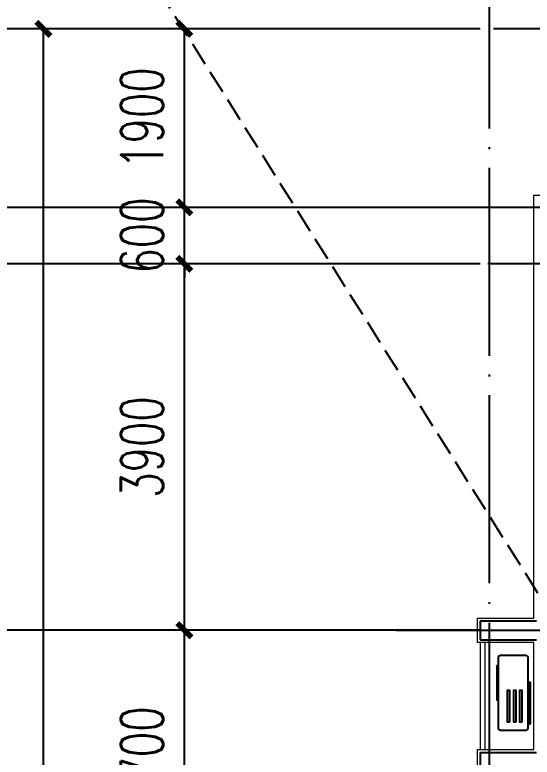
# Model space of a CAD drawing. Extents: x 802298 to 1915382, y -2285475 to -1340051.
# Drawn here: x 1341536 to 1347043, y -2232476 to -2224578 of the extents above; entities that cross this region are included whole.
import ezdxf

# ---------------------------------------------------------------- set-up
doc = ezdxf.new("R2010")
doc.units = 0
doc.header["$LTSCALE"] = 1000
doc.header["$MEASUREMENT"] = 0
doc.linetypes.add('DASH', pattern=[0.35, 0.25, -0.1])
doc.linetypes.add('DOTE', pattern=[2.42, 2, -0.2, 0.02, -0.2])
doc.layers.get('0').update_dxf_attribs({"linetype": 'CONTINUOUS'})
doc.layers.get('Defpoints').update_dxf_attribs({"linetype": 'CONTINUOUS'})
for name, color, linetype in [('8', 8, 'CONTINUOUS'), ('AXIS', 3, 'CONTINUOUS'), ('DOTE', 1, 'CONTINUOUS'), ('WALL', 9, 'CONTINUOUS'), ('家具', 33, 'CONTINUOUS')]:
    doc.layers.add(name, color=color, linetype=linetype)
doc.layers.add('保温', color=150, linetype='CONTINUOUS', lineweight=9)
doc.layers.add('栏杆百叶', color=36, linetype='CONTINUOUS', lineweight=9)
doc.styles.add('DIM_FONT', font='SIMPLEX', dxfattribs={"width": 0.7, "bigfont": 'GBCBIG'})
doc.dimstyles.new('DIMN150', dxfattribs={"dimscale": 1.5, "dimtxt": 300, "dimasz": 100, "dimexe": 250, "dimexo": 300, "dimgap": 150, "dimtad": 1, "dimdec": 0, "dimzin": 0, "dimdsep": 46, "dimtxsty": 'DIM_FONT', "dimblk": 'ARCHTICK', "dimcen": 0.09, "dimclrt": 7, "dimazin": 2, "dimtfac": 1, "dimtdec": 0, "dimtix": 1, "dimtmove": 2, "dimatfit": 3, "dimfxl": 0, "dimtolj": 1, "dimtzin": 0, "dimarcsym": 0})

# ---------------------------------------------------------------- blocks, each defined once
blk = doc.blocks.new('A$C4EB5717C')
at = {"layer": '家具', "color": 8}
for p, q in [((520.3, 110), (520.3, 120)), ((883.1, 100), (530.3, 100)), ((893.1, 120), (893.1, 110))]:
    blk.add_line(p, q, dxfattribs=at)
at = {"layer": '家具'}
blk.add_lwpolyline([(220, 120), (980, 120, 0.414214), (1000, 140), (1000, 410, 0.414214), (980, 430), (220, 430, 0.414214), (200, 410), (200, 140, 0.414214)], format="xyb", close=True, dxfattribs=at)
at = {"layer": '家具', "color": 8}
for points in [[(269.2, 459.1), (709, 459.1), (709, 444), (269.2, 444)], [(290.4, 371.5), (625.9, 371.5), (625.9, 342.6), (290.4, 342.6)], [(290.4, 305.7), (625.9, 305.7), (625.9, 276.8), (290.4, 276.8)], [(290.4, 239.9), (625.9, 239.9), (625.9, 211), (290.4, 211)]]:
    blk.add_lwpolyline(points, close=True, dxfattribs=at)
for centre, start, end in [((530.3, 110), 180, 270), ((883.1, 110), 270, 0)]:
    blk.add_arc(centre, 10, start, end, dxfattribs=at)
blk = doc.blocks.new('_ArchTick')
at = {"color": 0, "linetype": 'ByBlock', "const_width": 0.4}
blk.add_lwpolyline([(-0.5, -0.5), (0.5, 0.5)], dxfattribs=at)
blk = doc.blocks.new('*D577')
at = {"layer": 'AXIS', "color": 0, "lineweight": -2}
for p, q in [((1345140.5, -2224726.4), (1341465.5, -2224726.4)), ((1341840.5, -2241926.4), (1341840.5, -2224726.4)), ((1345140.5, -2241926.4), (1341465.5, -2241926.4))]:
    blk.add_line(p, q, dxfattribs=at)
at = {"layer": 'Defpoints', "color": 0}
for p in [(1341840.5, -2224726.4), (1345590.5, -2224726.4), (1345590.5, -2241926.4)]:
    blk.add_point(p, dxfattribs=at)
at = {"layer": 'AXIS', "color": 0, "lineweight": -2, "xscale": 150, "yscale": 150, "zscale": 150}
for p, rotation in [((1341840.5, -2224726.4), 90), ((1341840.5, -2241926.4), 270)]:
    blk.add_blockref('_ArchTick', p, dxfattribs=dict(at, rotation=rotation))
at = {"layer": 'AXIS', "color": 7, "insert": (1341390.5, -2233326.4), "char_height": 450, "attachment_point": 5, "rotation": 90, "style": 'DIM_FONT'}
blk.add_mtext('\\A1;17200', dxfattribs=at)
blk = doc.blocks.new('*D578')
at = {"layer": 'AXIS', "color": 0, "lineweight": -2}
for p, q in [((1345140.5, -2224726.4), (1342965.5, -2224726.4)), ((1343340.5, -2226626.4), (1343340.5, -2224726.4)), ((1345140.5, -2226626.4), (1342965.5, -2226626.4))]:
    blk.add_line(p, q, dxfattribs=at)
at = {"layer": 'Defpoints', "color": 0}
for p in [(1343340.5, -2224726.4), (1345590.5, -2224726.4), (1345590.5, -2226626.4)]:
    blk.add_point(p, dxfattribs=at)
at = {"layer": 'AXIS', "color": 0, "lineweight": -2, "xscale": 150, "yscale": 150, "zscale": 150}
for p, rotation in [((1343340.5, -2224726.4), 90), ((1343340.5, -2226626.4), 270)]:
    blk.add_blockref('_ArchTick', p, dxfattribs=dict(at, rotation=rotation))
at = {"layer": 'AXIS', "color": 7, "insert": (1342890.5, -2225676.4), "char_height": 450, "attachment_point": 5, "rotation": 90, "style": 'DIM_FONT'}
blk.add_mtext('\\A1;1900', dxfattribs=at)
blk = doc.blocks.new('*D579')
at = {"layer": 'AXIS', "color": 0, "lineweight": -2}
for p, q in [((1343340.5, -2226626.4), (1343340.5, -2226476.4)), ((1345140.5, -2226626.4), (1342965.5, -2226626.4)), ((1343340.5, -2227226.4), (1343340.5, -2226626.4)), ((1345140.5, -2227226.4), (1342965.5, -2227226.4)), ((1343340.5, -2227226.4), (1343340.5, -2227376.4))]:
    blk.add_line(p, q, dxfattribs=at)
at = {"layer": 'Defpoints', "color": 0}
for p in [(1343340.5, -2226626.4), (1345590.5, -2226626.4), (1345590.5, -2227226.4)]:
    blk.add_point(p, dxfattribs=at)
at = {"layer": 'AXIS', "color": 0, "lineweight": -2, "xscale": 150, "yscale": 150, "zscale": 150}
for p, rotation in [((1343340.5, -2226626.4), 270), ((1343340.5, -2227226.4), 90)]:
    blk.add_blockref('_ArchTick', p, dxfattribs=dict(at, rotation=rotation))
at = {"layer": 'AXIS', "color": 7, "insert": (1342890.5, -2226926.4), "char_height": 450, "attachment_point": 5, "rotation": 90, "style": 'DIM_FONT'}
blk.add_mtext('\\A1;600', dxfattribs=at)
blk = doc.blocks.new('*D580')
at = {"layer": 'AXIS', "color": 0, "lineweight": -2}
for p, q in [((1345140.5, -2227226.4), (1342965.5, -2227226.4)), ((1343340.5, -2231126.4), (1343340.5, -2227226.4)), ((1345140.5, -2231126.4), (1342965.5, -2231126.4))]:
    blk.add_line(p, q, dxfattribs=at)
at = {"layer": 'Defpoints', "color": 0}
for p in [(1343340.5, -2227226.4), (1345590.5, -2227226.4), (1345590.5, -2231126.4)]:
    blk.add_point(p, dxfattribs=at)
at = {"layer": 'AXIS', "color": 0, "lineweight": -2, "xscale": 150, "yscale": 150, "zscale": 150}
for p, rotation in [((1343340.5, -2227226.4), 90), ((1343340.5, -2231126.4), 270)]:
    blk.add_blockref('_ArchTick', p, dxfattribs=dict(at, rotation=rotation))
at = {"layer": 'AXIS', "color": 7, "insert": (1342890.5, -2229176.4), "char_height": 450, "attachment_point": 5, "rotation": 90, "style": 'DIM_FONT'}
blk.add_mtext('\\A1;3900', dxfattribs=at)
blk = doc.blocks.new('*D581')
at = {"layer": 'AXIS', "color": 0, "lineweight": -2}
for p, q in [((1345140.5, -2231126.4), (1342965.5, -2231126.4)), ((1343340.5, -2233826.4), (1343340.5, -2231126.4)), ((1345140.5, -2233826.4), (1342965.5, -2233826.4))]:
    blk.add_line(p, q, dxfattribs=at)
at = {"layer": 'Defpoints', "color": 0}
for p in [(1343340.5, -2231126.4), (1345590.5, -2231126.4), (1345590.5, -2233826.4)]:
    blk.add_point(p, dxfattribs=at)
at = {"layer": 'AXIS', "color": 0, "lineweight": -2, "xscale": 150, "yscale": 150, "zscale": 150}
for p, rotation in [((1343340.5, -2231126.4), 90), ((1343340.5, -2233826.4), 270)]:
    blk.add_blockref('_ArchTick', p, dxfattribs=dict(at, rotation=rotation))
at = {"layer": 'AXIS', "color": 7, "insert": (1342890.5, -2232476.4), "char_height": 450, "attachment_point": 5, "rotation": 90, "style": 'DIM_FONT'}
blk.add_mtext('\\A1;2700', dxfattribs=at)

msp = doc.modelspace()

# ---------------------------------------------------------------- linework, layer by layer
at = {"layer": '8', "linetype": 'DASH'}
msp.add_line((1347290.5, -2231026.4), (1336866.5, -2214459.7), dxfattribs=at)
at = {"layer": 'AXIS'}
for p, q in [((1346490.5, -2224726.4), (1340490.5, -2224726.4)), ((1346490.5, -2226626.4), (1340490.5, -2226626.4)), ((1346490.5, -2227226.4), (1340490.5, -2227226.4)), ((1346490.5, -2231126.4), (1340490.5, -2231126.4))]:
    msp.add_line(p, q, dxfattribs=at)
at = {"layer": 'DOTE', "linetype": 'DOTE'}
for p, q in [((1346590.5, -2242726.4), (1346590.5, -2223626.4)), ((1380090.5, -2224726.4), (1345590.5, -2224726.4)), ((1352190.5, -2226626.4), (1345590.5, -2226626.4)), ((1350990.5, -2227226.4), (1345590.5, -2227226.4)), ((1345590.5, -2231126.4), (1350390.5, -2231126.4))]:
    msp.add_line(p, q, dxfattribs=at)
at = {"layer": 'WALL'}
for p, q in [((1346490.5, -2231026.4), (1347090.5, -2231026.4)), ((1346490.5, -2231026.4), (1346490.5, -2231226.4)), ((1346490.5, -2231226.4), (1347090.5, -2231226.4)), ((1346490.5, -2232426.4), (1347090.5, -2232426.4)), ((1346490.5, -2232426.4), (1346490.5, -2232626.4))]:
    msp.add_line(p, q, dxfattribs=at)
at = {"layer": '保温', "ltscale": 0.5}
msp.add_lwpolyline([(1346490.5, -2232626.4), (1346460.5, -2232626.4), (1346460.5, -2232396.4), (1347060.5, -2232396.4), (1347060.5, -2231256.4), (1346460.5, -2231256.4), (1346460.5, -2230996.4), (1347060.5, -2230996.4), (1347060.5, -2226496.4), (1347690.5, -2226496.4), (1347690.5, -2226526.4)], dxfattribs=at)
at = {"layer": '栏杆百叶'}
for p, q in [((1346490.5, -2231256.4), (1346490.5, -2232396.4)), ((1346540.5, -2231256.4), (1346540.5, -2232396.4))]:
    msp.add_line(p, q, dxfattribs=at)

# ---------------------------------------------------------------- block references
at = {"layer": '家具', "xscale": -1, "rotation": 270}
msp.add_blockref('A$C4EB5717C', (1346566.2, -2232391.6), dxfattribs=at)

# ---------------------------------------------------------------- dimensions: what is measured, and where the dimension line sits
at = {"layer": 'AXIS'}
for p1, p2, distance, picture, middle in [((1345590.5, -2241926.4), (1345590.5, -2224726.4), 3750, '*D577', (1341390.5, -2233326.4)), ((1345590.5, -2226626.4), (1345590.5, -2224726.4), 2250, '*D578', (1342890.5, -2225676.4)), ((1345590.5, -2227226.4), (1345590.5, -2226626.4), 2250, '*D579', (1342890.5, -2226926.4)), ((1345590.5, -2231126.4), (1345590.5, -2227226.4), 2250, '*D580', (1342890.5, -2229176.4)), ((1345590.5, -2233826.4), (1345590.5, -2231126.4), 2250, '*D581', (1342890.5, -2232476.4))]:
    dim = msp.add_aligned_dim(p1=p1, p2=p2, distance=distance, dimstyle='DIMN150', dxfattribs=at)
    dim.commit()
    dim.dimension.update_dxf_attribs({"geometry": picture, "text_midpoint": middle})

doc.saveas('drawing.dxf')
